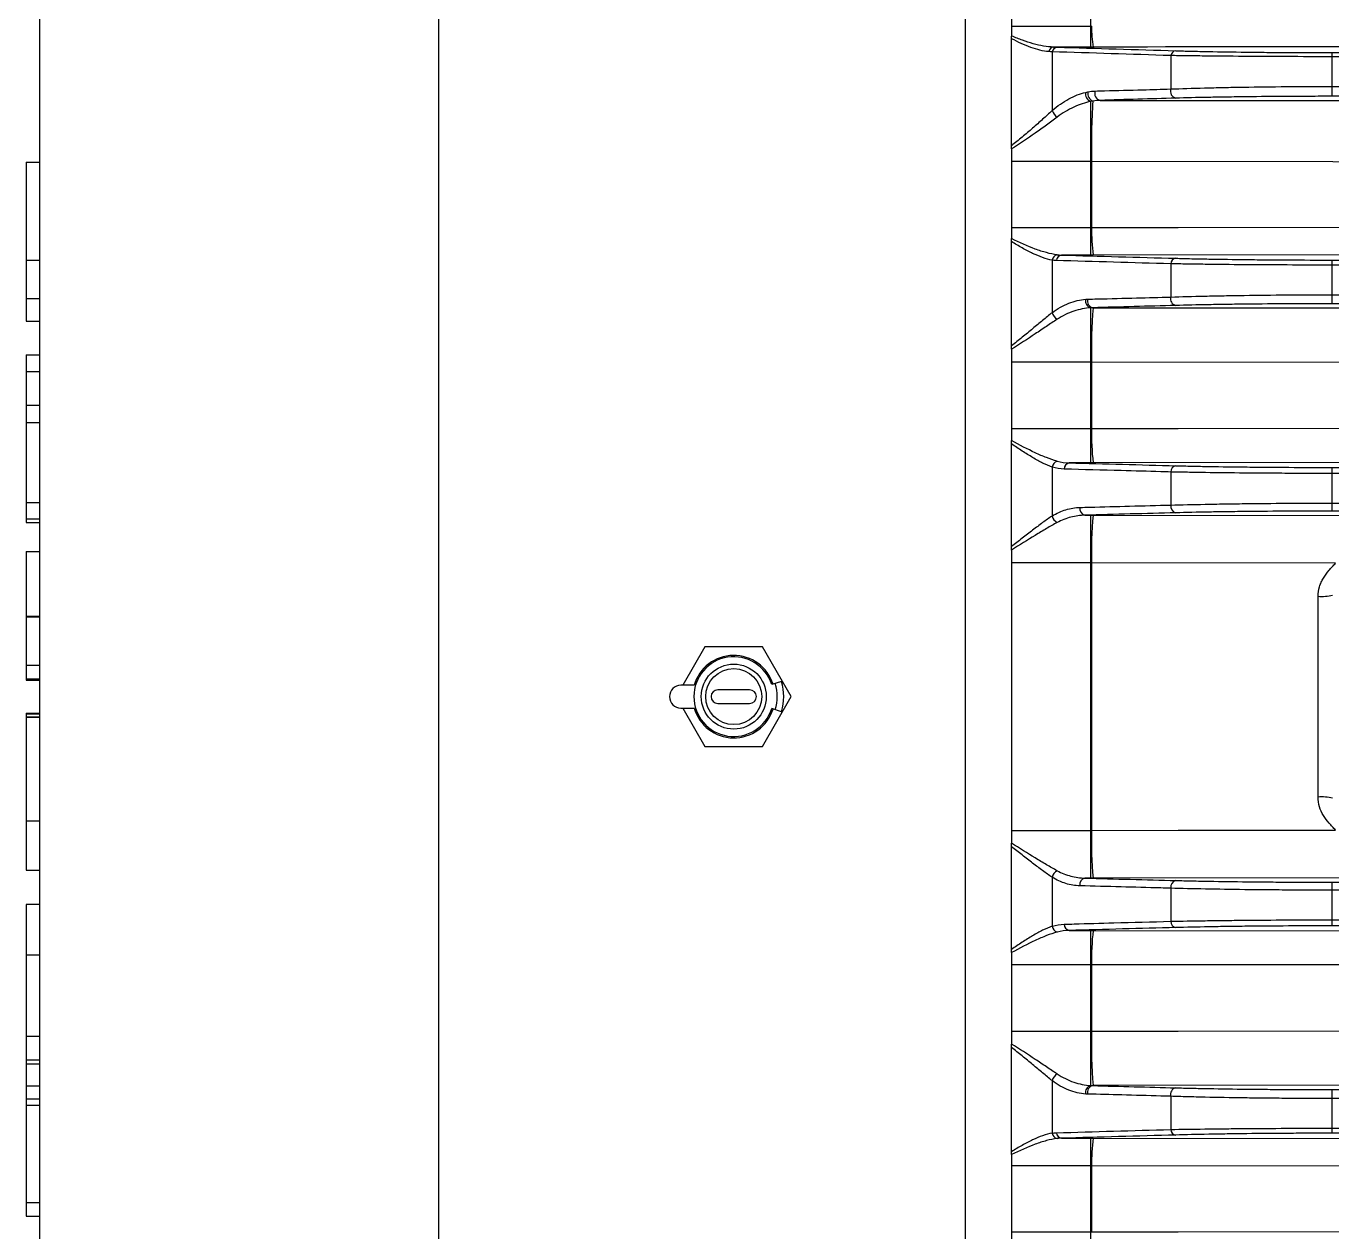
# Paper-space layout '_Top' of a CAD drawing. Header units: inches. Extents: x -10.2 to 13.8, y -10.2 to 6.6.
# Drawn here: x -10.17 to -4.44, y -2.35 to 2.94 of the extents above; entities that cross this region are included whole.
import ezdxf

# ---------------------------------------------------------------- set-up
doc = ezdxf.new("R2010")
doc.units = ezdxf.units.IN
doc.header["$MEASUREMENT"] = 0

psp = doc.layouts.new('_Top')

# ---------------------------------------------------------------- linework, layer by layer
at = {"color": 7, "linetype": 'Continuous', "lineweight": 25}
for p, q in [((-8.36, 6.4497), (-8.36, -6.4497)), ((-6.0475, 6.4497), (-6.0475, -6.4497)), ((-10.11, -4.0293), (-10.11, 4.0293)), ((-5.844, 3.2684), (-5.844, 2.8993)), ((-5.4972, 2.8511), (-5.4972, 3.2296)), ((-5.844, 2.943), (-5.4972, 2.943)), ((-5.844, 2.4181), (-5.844, 2.8878)), ((-5.6663, 2.8303), (-5.6663, 2.5721)), ((-5.4972, 2.8511), (-5.6605, 2.8511)), ((-5.1455, 2.8137), (-5.1455, 2.6671)), ((-4.4384, 2.8266), (-4.4384, 2.6349)), ((-4.4384, 2.8266), (4.4384, 2.8266)), ((4.4384, 2.8088), (-4.4384, 2.8088)), ((-4.4384, 2.6784), (4.4384, 2.6784)), ((-5.4972, 1.9381), (-5.4972, 2.6124)), ((-5.4558, 2.6173), (-0.4122, 2.6123)), ((4.4384, 2.6349), (-4.4384, 2.6349)), ((-5.844, 2.4037), (-5.844, 2.0102)), ((-10.17, 2.3461), (-10.17, 1.6476)), ((-10.17, 2.3461), (-10.11, 2.3461)), ((-5.4972, 2.3492), (-5.844, 2.3492)), ((-5.4928, 2.0595), (-5.4928, 2.3492)), ((-5.844, 2.0594), (-5.4972, 2.0594)), ((-5.844, 1.5394), (-5.844, 1.9972)), ((-10.17, 1.9153), (-10.11, 1.9153)), ((-5.6663, 1.9158), (-5.6663, 1.6853)), ((-5.4972, 1.9381), (-5.6253, 1.9381)), ((-0.4122, 1.9431), (-5.4862, 1.9381)), ((-5.1455, 1.8997), (-5.1455, 1.7541)), ((-4.4384, 1.9163), (-4.4384, 1.7247)), ((-4.4384, 1.9163), (4.4384, 1.9163)), ((4.4384, 1.8942), (-4.4384, 1.8942)), ((-10.17, 1.7472), (-10.11, 1.7472)), ((-4.4384, 1.7639), (4.4384, 1.7639)), ((4.4384, 1.7247), (-4.4384, 1.7247)), ((-5.4972, 1.026), (-5.4972, 1.7068)), ((-5.4862, 1.7071), (-0.4122, 1.7023)), ((-10.17, 1.6476), (-10.11, 1.6476)), ((-10.17, 1.4998), (-10.17, 0.7644)), ((-10.17, 1.4998), (-10.11, 1.4998)), ((-5.844, 1.5246), (-5.844, 1.1237)), ((-5.4972, 1.4683), (-5.844, 1.4683)), ((-5.4928, 1.1768), (-5.4928, 1.4683)), ((-10.17, 1.4273), (-10.11, 1.4273)), ((-10.17, 1.2788), (-10.11, 1.2788)), ((-10.17, 1.2026), (-10.11, 1.2026)), ((-5.844, 1.1768), (-5.4972, 1.1768)), ((-5.844, 0.6585), (-5.844, 1.1097)), ((-5.6663, 1.0075), (-5.6663, 0.7928)), ((-5.4972, 1.026), (-5.591, 1.026)), ((-0.4122, 1.0308), (-5.4862, 1.026)), ((-5.1455, 0.986), (-5.1455, 0.8409)), ((-4.4384, 1.006), (-4.4384, 0.8144)), ((-4.4384, 1.006), (4.4384, 1.006)), ((4.4384, 0.9796), (-4.4384, 0.9796)), ((-10.17, 0.8524), (-10.11, 0.8524)), ((-4.4384, 0.8494), (4.4384, 0.8494)), ((4.4384, 0.8144), (-4.4384, 0.8144)), ((-10.17, 0.7799), (-10.11, 0.7799)), ((-10.17, 0.7644), (-10.11, 0.7644)), ((-5.5227, 0.7965), (-5.4972, 0.7965)), ((-5.4972, -0.7965), (-5.4972, 0.7965)), ((-5.4862, 0.7965), (-0.4122, 0.7918)), ((-10.17, 0.6367), (-10.11, 0.6367)), ((-10.17, 0.6367), (-10.17, 0.0725)), ((-5.844, 0.6436), (-5.844, -0.6436)), ((-5.4972, 0.587), (-5.844, 0.587)), ((-4.4225, 0.5859), (-5.4928, 0.587)), ((-5.4928, -0.587), (-5.4928, 0.587)), ((-4.4992, -0.4407), (-4.4992, 0.4407)), ((-10.17, 0.3529), (-10.11, 0.3529)), ((-10.17, 0.3499), (-10.11, 0.3499)), ((-7.1903, 0.2187), (-7.2877, 0.05)), ((-6.9377, 0.2187), (-7.1903, 0.2187)), ((-6.8114, 0), (-6.9377, 0.2187)), ((-10.17, 0.1386), (-10.11, 0.1386)), ((-10.17, 0.0786), (-10.11, 0.0786)), ((-10.17, 0.0725), (-10.11, 0.0725)), ((-6.8547, 0.066), (-6.8971, 0.0526)), ((-7.238, 0.05), (-7.2959, 0.05)), ((-6.9945, 0.03), (-7.1335, 0.03)), ((-6.9377, -0.2187), (-6.8114, 0)), ((-7.2959, -0.05), (-7.238, -0.05)), ((-7.2877, -0.05), (-7.1903, -0.2187)), ((-7.1335, -0.03), (-6.9945, -0.03)), ((-6.8547, -0.066), (-6.8971, -0.0526)), ((-10.17, -0.0725), (-10.11, -0.0725)), ((-10.17, -0.0725), (-10.17, -0.7616)), ((-10.17, -0.0749), (-10.11, -0.0749)), ((-10.17, -0.0882), (-10.11, -0.0882)), ((-10.17, -0.0906), (-10.11, -0.0906)), ((-7.1903, -0.2187), (-6.9377, -0.2187)), ((-10.17, -0.5457), (-10.11, -0.5457)), ((-5.844, -0.587), (-5.4972, -0.587)), ((-5.844, -1.1097), (-5.844, -0.6585)), ((-10.17, -0.7616), (-10.11, -0.7616)), ((-5.6663, -0.7928), (-5.6663, -1.0075)), ((-5.4972, -0.7965), (-5.5227, -0.7965)), ((-5.1455, -0.8409), (-5.1455, -0.986)), ((-4.4384, -0.8144), (-4.4384, -1.006)), ((-4.4384, -0.8144), (-2.4652, -0.8144)), ((-2.4652, -0.8494), (-4.4384, -0.8494)), ((-10.11, -0.9117), (-10.17, -0.9117)), ((-10.17, -0.9117), (-10.17, -2.2809)), ((-5.591, -1.026), (-5.4972, -1.026)), ((-5.4972, -1.7068), (-5.4972, -1.026)), ((-4.4384, -0.9796), (-2.4703, -0.9796)), ((-2.4703, -1.006), (-4.4384, -1.006)), ((-10.17, -1.1326), (-10.11, -1.1326)), ((-5.844, -1.1237), (-5.844, -1.5246)), ((-5.4972, -1.1768), (-5.844, -1.1768)), ((-5.4928, -1.4683), (-5.4928, -1.1768)), ((-5.844, -1.4683), (-5.4972, -1.4683)), ((-10.17, -1.4908), (-10.11, -1.4908)), ((-5.844, -1.9972), (-5.844, -1.5394)), ((-10.17, -1.5941), (-10.11, -1.5941)), ((-10.17, -1.6112), (-10.11, -1.6112)), ((-10.17, -1.7076), (-10.11, -1.7076)), ((-5.6663, -1.6853), (-5.6663, -1.9158)), ((-0.4122, -1.7023), (-5.4862, -1.7071)), ((-10.17, -1.7653), (-10.11, -1.7653)), ((-5.1455, -1.7541), (-5.1455, -1.8997)), ((-4.4384, -1.7247), (-4.4384, -1.9163)), ((-4.4384, -1.7247), (4.4384, -1.7247)), ((4.4384, -1.7639), (-4.4384, -1.7639)), ((-10.17, -1.7934), (-10.11, -1.7934)), ((-5.6253, -1.9381), (-5.4972, -1.9381)), ((-5.4972, -2.6124), (-5.4972, -1.9381)), ((-5.4862, -1.9381), (-0.4122, -1.9431)), ((-4.4384, -1.8942), (4.4384, -1.8942)), ((4.4384, -1.9163), (-4.4384, -1.9163)), ((-5.844, -2.0102), (-5.844, -2.4037)), ((-5.4972, -2.0594), (-5.844, -2.0594)), ((-5.4928, -2.3492), (-5.4928, -2.0595)), ((-10.17, -2.2202), (-10.11, -2.2202)), ((-10.17, -2.2809), (-10.11, -2.2809)), ((-5.844, -2.3492), (-5.4972, -2.3492))]:
    psp.add_line(p, q, dxfattribs=at)
at = {"color": 7, "linetype": 'Continuous', "lineweight": 25, "flags": 128}
for points in [[(-0.4188, 2.3419), (-0.7985, 2.3425), (-2.3174, 2.3447), (-5.4928, 2.3492)], [(-5.4928, 2.0595), (-5.1131, 2.0597), (-3.5942, 2.0605), (-0.4188, 2.0622)], [(-0.4188, 1.4622), (-0.7985, 1.4626), (-2.3176, 1.4645), (-5.4928, 1.4683)], [(-5.4928, 1.1768), (-5.1131, 1.1771), (-3.594, 1.1781), (-0.4188, 1.1802)], [(-5.4928, -0.587), (-5.1131, -0.5866), (-4.4225, -0.5859)], [(-2.4292, -0.7937), (-3.9489, -0.7951), (-5.4862, -0.7965)], [(-5.4862, -1.026), (-4.0095, -1.0274), (-2.4571, -1.0289)], [(-2.5012, -1.1788), (-2.881, -1.1786), (-4.4, -1.1775), (-5.4928, -1.1768)], [(-5.4928, -1.4683), (-5.1131, -1.4679), (-3.594, -1.466), (-0.4188, -1.4622)], [(-0.4188, -2.0622), (-0.7985, -2.062), (-2.3174, -2.0612), (-5.4928, -2.0595)], [(-5.4928, -2.3492), (-5.1131, -2.3487), (-3.5942, -2.3465), (-0.4188, -2.3419)]]:
    psp.add_lwpolyline(points, dxfattribs=at)
at = {"color": 7, "linetype": 'Continuous', "lineweight": 25}
for radius in [0.1427, 0.1229]:
    psp.add_circle((-7.064, 0), radius, dxfattribs=at)
for centre, radius, start, end in [((-5.0311, 2.9301), 0.4619, 178.3944, 189.85253), ((-5.6571, 2.8268), 0.0245, 97.95168, 169.2924), ((-5.6413, 2.8253), 0.0254, 96.85561, 168.81269), ((-5.1202, 2.8096), 0.0256, 97.46551, 170.77313), ((-5.4835, 2.6459), 0.0362, 169.73786, 247.79228), ((-5.4752, 2.647), 0.035, 167.82218, 249.76951), ((-5.4485, 2.6475), 0.0311, 160.31893, 256.30237), ((-5.1162, 2.657), 0.031, 160.97581, 256.21198), ((-2.9292, 2.4286), 2.5649, 175.84978, 181.77289), ((-5.6095, 2.5929), 0.0605, 200.12013, 234.76825), ((-4.7551, 2.0389), 0.738, 178.4022, 187.85131), ((-5.6381, 1.9116), 0.0285, 102.73107, 171.38922), ((-5.6212, 1.9123), 0.0261, 99.0628, 175.64189), ((-5.1193, 1.8982), 0.0263, 99.43289, 176.73819), ((-5.4887, 1.7369), 0.0313, 166.61758, 254.20832), ((-5.4814, 1.7365), 0.0303, 164.73497, 256.02437), ((-5.1163, 1.7463), 0.0302, 165.17341, 256.03804), ((-5.616, 1.7004), 0.0525, 196.77629, 237.31948), ((-3.6149, 1.5357), 1.8792, 174.76503, 182.05394), ((-4.4514, 1.1471), 1.0419, 178.36511, 186.67155), ((-5.6329, 1.0015), 0.034, 109.80643, 169.88479), ((-5.5859, 0.9994), 0.0271, 100.99782, 181.39411), ((-5.1183, 0.9869), 0.0272, 101.15824, 181.88463), ((-5.5158, 0.825), 0.0293, 169.08099, 256.45523), ((-5.1167, 0.8354), 0.0293, 169.28718, 256.49068), ((-5.6219, 0.804), 0.0458, 194.1509, 240.586), ((-3.8541, 0.64), 1.6396, 174.52255, 181.85123), ((-4.4828, 0.653), 0.213, 265.60416, 282.97959), ((-7.064, 0), 0.175, 17.5, 342.5), ((-7.064, 0), 0.181, 17.5, 163.96389), ((-7.064, 0), 0.191, 342.5, 17.5), ((-7.064, 0), 0.2195, 342.5, 17.5), ((-7.2959, 0), 0.05, 90, 270), ((-7.1335, 0), 0.03, 90, 270), ((-6.9945, 0), 0.03, 270, 90), ((-7.064, 0), 0.181, 196.03611, 342.5), ((-4.4828, -0.653), 0.213, 77.02041, 94.39584), ((-3.8541, -0.64), 1.6396, 178.14877, 185.47745), ((-5.6219, -0.804), 0.0458, 119.414, 165.8491), ((-5.5158, -0.825), 0.0293, 103.54477, 190.91901), ((-5.1167, -0.8354), 0.0293, 103.50932, 190.71282), ((-5.6329, -1.0015), 0.034, 190.11521, 250.19357), ((-5.5859, -0.9994), 0.0271, 178.60589, 259.00218), ((-4.4514, -1.1471), 1.0419, 173.32845, 181.63489), ((-5.1183, -0.9869), 0.0272, 178.11537, 258.84176), ((-3.6149, -1.5357), 1.8792, 177.94606, 185.23497), ((-5.616, -1.7004), 0.0525, 122.68052, 163.22371), ((-5.4887, -1.7369), 0.0313, 105.79168, 193.38242), ((-5.4814, -1.7365), 0.0303, 103.97563, 195.26503), ((-5.1163, -1.7463), 0.0302, 103.96196, 194.82659), ((-5.6381, -1.9116), 0.0285, 188.61078, 257.26893), ((-5.6212, -1.9123), 0.0261, 184.35811, 260.9372), ((-4.7551, -2.0389), 0.738, 172.14869, 181.5978), ((-5.1193, -1.8982), 0.0263, 183.26181, 260.56711)]:
    psp.add_arc(centre, radius, start, end, dxfattribs=at)
for points in [[(-5.4972, 2.943), (-5.4957, 2.943), (-5.4943, 2.943), (-5.4928, 2.943)], [(-5.844, 2.8878), (-5.844, 2.8922), (-5.844, 2.896), (-5.844, 2.8993)], [(-5.6663, 2.8303), (-5.6711, 2.8306), (-5.6761, 2.831), (-5.6812, 2.8313)], [(-5.1455, 2.8137), (-5.3204, 2.8192), (-5.4941, 2.8247), (-5.6663, 2.8303)], [(-5.6605, 2.8511), (-5.655, 2.8509), (-5.6496, 2.8508), (-5.6444, 2.8506)], [(-5.6444, 2.8506), (-5.4722, 2.8454), (-5.2984, 2.8402), (-5.1236, 2.835)], [(-5.4862, 2.8511), (-5.4899, 2.8511), (-5.4935, 2.8511), (-5.4972, 2.8511)], [(-0.4122, 2.8566), (-2.1035, 2.8547), (-3.7948, 2.8529), (-5.4862, 2.8511)], [(-5.5191, 2.6523), (-5.5159, 2.6531), (-5.5126, 2.6538), (-5.5094, 2.6544)], [(-5.5094, 2.6544), (-5.4987, 2.6565), (-5.4881, 2.6577), (-5.4777, 2.658)], [(-5.4873, 2.6142), (-5.4906, 2.6137), (-5.4939, 2.6131), (-5.4972, 2.6124)], [(-5.4558, 2.6173), (-5.4662, 2.6171), (-5.4767, 2.616), (-5.4873, 2.6142)], [(-5.1236, 2.6269), (-5.2346, 2.6237), (-5.3454, 2.6205), (-5.4558, 2.6173)], [(-5.844, 2.4037), (-5.844, 2.4087), (-5.844, 2.4135), (-5.844, 2.4181)], [(-5.4928, 2.3492), (-5.4943, 2.3492), (-5.4957, 2.3492), (-5.4972, 2.3492)], [(-5.844, 1.9972), (-5.844, 2.002), (-5.844, 2.0063), (-5.844, 2.0102)], [(-5.4972, 2.0594), (-5.4957, 2.0594), (-5.4943, 2.0595), (-5.4928, 2.0595)], [(-5.6472, 1.9143), (-5.6537, 1.9145), (-5.66, 1.915), (-5.6663, 1.9158)], [(-5.1455, 1.8997), (-5.3132, 1.9045), (-5.4805, 1.9094), (-5.6472, 1.9143)], [(-5.6444, 1.9394), (-5.6381, 1.9387), (-5.6317, 1.9382), (-5.6253, 1.9381)], [(-5.6253, 1.9381), (-5.4586, 1.9334), (-5.2913, 1.9288), (-5.1236, 1.9241)], [(-5.4862, 1.9381), (-5.4899, 1.9381), (-5.4935, 1.9381), (-5.4972, 1.9381)], [(-5.5191, 1.7441), (-5.5163, 1.7443), (-5.5135, 1.7444), (-5.5106, 1.7445)], [(-5.4887, 1.7071), (-5.4915, 1.707), (-5.4944, 1.7069), (-5.4972, 1.7068)], [(-5.1236, 1.717), (-5.2454, 1.7137), (-5.3671, 1.7104), (-5.4887, 1.7071)], [(-5.4887, 1.7071), (-5.4879, 1.7071), (-5.487, 1.7071), (-5.4862, 1.7071)], [(-5.844, 1.5246), (-5.844, 1.5296), (-5.844, 1.5346), (-5.844, 1.5394)], [(-5.4928, 1.4683), (-5.4943, 1.4683), (-5.4957, 1.4683), (-5.4972, 1.4683)], [(-5.4972, 1.1768), (-5.4957, 1.1768), (-5.4943, 1.1768), (-5.4928, 1.1768)], [(-5.844, 1.1097), (-5.844, 1.1146), (-5.844, 1.1193), (-5.844, 1.1237)], [(-5.6444, 1.0335), (-5.627, 1.0288), (-5.6092, 1.0264), (-5.591, 1.026)], [(-5.613, 0.9988), (-5.6311, 0.9993), (-5.6489, 1.0021), (-5.6663, 1.0075)], [(-5.591, 1.026), (-5.4353, 1.0219), (-5.2795, 1.0177), (-5.1236, 1.0136)], [(-5.4862, 1.026), (-5.4899, 1.026), (-5.4935, 1.026), (-5.4972, 1.026)], [(-5.1236, 0.807), (-5.2566, 0.8035), (-5.3897, 0.8), (-5.5227, 0.7965)], [(-5.4972, 0.7965), (-5.4935, 0.7965), (-5.4899, 0.7965), (-5.4862, 0.7965)], [(-5.844, 0.6436), (-5.844, 0.6485), (-5.844, 0.6535), (-5.844, 0.6585)], [(-5.4928, 0.587), (-5.4943, 0.587), (-5.4957, 0.587), (-5.4972, 0.587)], [(-5.4972, -0.587), (-5.4957, -0.587), (-5.4943, -0.587), (-5.4928, -0.587)], [(-5.844, -0.6585), (-5.844, -0.6535), (-5.844, -0.6485), (-5.844, -0.6436)], [(-5.5227, -0.7965), (-5.3897, -0.8), (-5.2566, -0.8035), (-5.1236, -0.807)], [(-5.4862, -0.7965), (-5.4899, -0.7965), (-5.4935, -0.7965), (-5.4972, -0.7965)], [(-5.6663, -1.0075), (-5.6489, -1.0021), (-5.6311, -0.9993), (-5.613, -0.9988)], [(-5.591, -1.026), (-5.6092, -1.0264), (-5.627, -1.0288), (-5.6444, -1.0335)], [(-5.1236, -1.0136), (-5.2795, -1.0177), (-5.4353, -1.0219), (-5.591, -1.026)], [(-5.4972, -1.026), (-5.4935, -1.026), (-5.4899, -1.026), (-5.4862, -1.026)], [(-5.844, -1.1237), (-5.844, -1.1193), (-5.844, -1.1146), (-5.844, -1.1097)], [(-5.4928, -1.1768), (-5.4943, -1.1768), (-5.4957, -1.1768), (-5.4972, -1.1768)], [(-5.4972, -1.4683), (-5.4957, -1.4683), (-5.4943, -1.4683), (-5.4928, -1.4683)], [(-5.844, -1.5394), (-5.844, -1.5346), (-5.844, -1.5296), (-5.844, -1.5246)], [(-5.4972, -1.7068), (-5.4944, -1.7069), (-5.4915, -1.707), (-5.4887, -1.7071)], [(-5.4887, -1.7071), (-5.3671, -1.7104), (-5.2454, -1.7137), (-5.1236, -1.717)], [(-5.4862, -1.7071), (-5.487, -1.7071), (-5.4879, -1.7071), (-5.4887, -1.7071)], [(-5.5106, -1.7445), (-5.5135, -1.7444), (-5.5163, -1.7443), (-5.5191, -1.7441)], [(-5.6663, -1.9158), (-5.66, -1.915), (-5.6537, -1.9145), (-5.6472, -1.9143)], [(-5.6472, -1.9143), (-5.4805, -1.9094), (-5.3132, -1.9045), (-5.1455, -1.8997)], [(-5.6253, -1.9381), (-5.6317, -1.9382), (-5.6381, -1.9387), (-5.6444, -1.9394)], [(-5.1236, -1.9241), (-5.2913, -1.9288), (-5.4586, -1.9334), (-5.6253, -1.9381)], [(-5.4972, -1.9381), (-5.4935, -1.9381), (-5.4899, -1.9381), (-5.4862, -1.9381)], [(-5.844, -2.0102), (-5.844, -2.0063), (-5.844, -2.002), (-5.844, -1.9972)], [(-5.4928, -2.0595), (-5.4943, -2.0595), (-5.4957, -2.0594), (-5.4972, -2.0594)], [(-5.4972, -2.3492), (-5.4957, -2.3492), (-5.4943, -2.3492), (-5.4928, -2.3492)]]:
    psp.add_open_spline(points, degree=3, dxfattribs=at)
for points, knots in [([(-5.6605, 2.8511), (-5.6748, 2.8514), (-5.6893, 2.853), (-5.719, 2.858), (-5.7342, 2.8615), (-5.7651, 2.87), (-5.7808, 2.8751), (-5.8123, 2.8864), (-5.8281, 2.8926), (-5.844, 2.8993)], [0, 0, 0, 0, 0.25, 0.25, 0.5, 0.5, 0.75, 0.75, 1, 1, 1, 1]), ([(-5.6812, 2.8313), (-5.7064, 2.833), (-5.7328, 2.8397), (-5.7738, 2.8546), (-5.7878, 2.8604), (-5.8158, 2.8732), (-5.8299, 2.8802), (-5.844, 2.8878)], [0, 0, 0, 0, 0.5, 0.5, 0.75, 0.75, 1, 1, 1, 1]), ([(-4.4384, 2.8088), (-4.5058, 2.8088), (-4.572, 2.8089), (-4.6694, 2.8092), (-4.7015, 2.8094), (-4.7492, 2.8096), (-4.765, 2.8097), (-4.7961, 2.8099), (-4.8114, 2.81), (-4.8868, 2.8106), (-4.9438, 2.8111), (-5.0242, 2.812), (-5.0502, 2.8123), (-5.0996, 2.813), (-5.1231, 2.8134), (-5.1455, 2.8137)], [0, 0, 0, 0, 0.25, 0.25, 0.375, 0.375, 0.4375, 0.4375, 0.5, 0.5, 0.75, 0.75, 0.875, 0.875, 1, 1, 1, 1]), ([(-5.1236, 2.835), (-5.1019, 2.8343), (-5.0792, 2.8337), (-5.0315, 2.8326), (-5.0065, 2.832), (-4.9286, 2.8305), (-4.8734, 2.8296), (-4.7856, 2.8285), (-4.7555, 2.8282), (-4.6937, 2.8276), (-4.6625, 2.8274), (-4.5681, 2.8268), (-4.5039, 2.8266), (-4.4384, 2.8266)], [0, 0, 0, 0, 0.125, 0.125, 0.25, 0.25, 0.5, 0.5, 0.625, 0.625, 0.75, 0.75, 1, 1, 1, 1]), ([(-5.6663, 2.5721), (-5.6545, 2.5825), (-5.6424, 2.592), (-5.6179, 2.6092), (-5.6055, 2.6168), (-5.5685, 2.6369), (-5.5438, 2.6466), (-5.5191, 2.6523)], [0, 0, 0, 0, 0.25, 0.25, 0.5, 0.5, 1, 1, 1, 1]), ([(-5.4777, 2.658), (-5.4639, 2.6584), (-5.45, 2.6588), (-5.4361, 2.6592), (-5.3805, 2.6607), (-5.3248, 2.6622), (-5.269, 2.6637), (-5.2279, 2.6648), (-5.1867, 2.666), (-5.1455, 2.6671)], [0, 0, 0, 0, 0.0015748, 0.0015748, 0.0015748, 0.00787401, 0.00787401, 0.00787401, 0.0125202, 0.0125202, 0.0125202, 0.0125202]), ([(-5.1455, 2.6671), (-5.1001, 2.6689), (-5.0507, 2.6704), (-4.9706, 2.6725), (-4.9429, 2.6732), (-4.8997, 2.6741), (-4.885, 2.6744), (-4.8554, 2.6749), (-4.8404, 2.6752), (-4.7649, 2.6764), (-4.7023, 2.6772), (-4.6051, 2.6779), (-4.572, 2.6781), (-4.5054, 2.6784), (-4.4719, 2.6784), (-4.4384, 2.6784)], [0, 0, 0, 0, 0.25, 0.25, 0.375, 0.375, 0.4375, 0.4375, 0.5, 0.5, 0.75, 0.75, 0.875, 0.875, 1, 1, 1, 1]), ([(-5.4972, 2.6124), (-5.5219, 2.6074), (-5.5465, 2.5991), (-5.5835, 2.5819), (-5.5959, 2.5754), (-5.6204, 2.5606), (-5.6325, 2.5525), (-5.6444, 2.5435)], [0, 0, 0, 0, 0.5, 0.5, 0.75, 0.75, 1, 1, 1, 1]), ([(-4.4384, 2.6349), (-4.4709, 2.6349), (-4.5033, 2.6349), (-4.5678, 2.6347), (-4.5999, 2.6346), (-4.6942, 2.634), (-4.7549, 2.6335), (-4.8281, 2.6326), (-4.8426, 2.6324), (-4.8714, 2.632), (-4.8856, 2.6318), (-4.9274, 2.6312), (-4.9543, 2.6307), (-5.0319, 2.6292), (-5.0797, 2.6281), (-5.1236, 2.6269)], [0, 0, 0, 0, 0.125, 0.125, 0.25, 0.25, 0.5, 0.5, 0.5625, 0.5625, 0.625, 0.625, 0.75, 0.75, 1, 1, 1, 1]), ([(-5.6663, 2.5721), (-5.6798, 2.5597), (-5.6936, 2.547), (-5.7222, 2.5213), (-5.7369, 2.5082), (-5.767, 2.4819), (-5.7823, 2.4688), (-5.813, 2.4432), (-5.8284, 2.4305), (-5.844, 2.4181)], [0, 0, 0, 0, 0.25, 0.25, 0.5, 0.5, 0.75, 0.75, 1, 1, 1, 1]), ([(-5.6444, 2.5435), (-5.6595, 2.532), (-5.6752, 2.5202), (-5.7074, 2.4966), (-5.7239, 2.4847), (-5.7747, 2.4489), (-5.8091, 2.4258), (-5.844, 2.4037)], [0, 0, 0, 0, 0.25, 0.25, 0.5, 0.5, 1, 1, 1, 1]), ([(-5.6444, 1.9394), (-5.6595, 1.9411), (-5.6752, 1.9444), (-5.7074, 1.953), (-5.7239, 1.9584), (-5.7747, 1.9772), (-5.8091, 1.9928), (-5.844, 2.0102)], [0, 0, 0, 0, 0.25, 0.25, 0.5, 0.5, 1, 1, 1, 1]), ([(-5.6663, 1.9158), (-5.6798, 1.9182), (-5.6936, 1.9221), (-5.7222, 1.9322), (-5.7369, 1.9384), (-5.767, 1.9528), (-5.7823, 1.9608), (-5.813, 1.9781), (-5.8284, 1.9874), (-5.844, 1.9972)], [0, 0, 0, 0, 0.25, 0.25, 0.5, 0.5, 0.75, 0.75, 1, 1, 1, 1]), ([(-4.4384, 1.8942), (-4.505, 1.8942), (-4.5704, 1.8943), (-4.6669, 1.8947), (-4.6987, 1.8948), (-4.7461, 1.8951), (-4.7618, 1.8952), (-4.7929, 1.8954), (-4.8082, 1.8955), (-4.8837, 1.8961), (-4.9409, 1.8967), (-5.0219, 1.8977), (-5.0482, 1.8981), (-5.0985, 1.8989), (-5.1226, 1.8993), (-5.1455, 1.8997)], [0, 0, 0, 0, 0.25, 0.25, 0.375, 0.375, 0.4375, 0.4375, 0.5, 0.5, 0.75, 0.75, 0.875, 0.875, 1, 1, 1, 1]), ([(-5.1236, 1.9241), (-5.1014, 1.9235), (-5.0781, 1.9229), (-5.0295, 1.9218), (-5.004, 1.9213), (-4.9255, 1.9199), (-4.8701, 1.919), (-4.7969, 1.9182), (-4.7821, 1.918), (-4.752, 1.9177), (-4.7367, 1.9176), (-4.6908, 1.9172), (-4.6599, 1.917), (-4.5664, 1.9165), (-4.503, 1.9163), (-4.4384, 1.9163)], [0, 0, 0, 0, 0.125, 0.125, 0.25, 0.25, 0.5, 0.5, 0.5625, 0.5625, 0.625, 0.625, 0.75, 0.75, 1, 1, 1, 1]), ([(-5.6663, 1.6853), (-5.6545, 1.6943), (-5.6424, 1.7022), (-5.6179, 1.7161), (-5.6055, 1.722), (-5.5685, 1.7366), (-5.5438, 1.7424), (-5.5191, 1.7441)], [0, 0, 0, 0, 0.25, 0.25, 0.5, 0.5, 1, 1, 1, 1]), ([(-5.5106, 1.7445), (-5.4963, 1.7449), (-5.482, 1.7453), (-5.4676, 1.7456), (-5.4102, 1.7471), (-5.3528, 1.7486), (-5.2954, 1.7501), (-5.2455, 1.7515), (-5.1955, 1.7528), (-5.1455, 1.7541)], [0, 0, 0, 0, 0.0015748, 0.0015748, 0.0015748, 0.007874, 0.007874, 0.007874, 0.01335208, 0.01335208, 0.01335208, 0.01335208]), ([(-5.1455, 1.7541), (-5.0993, 1.7556), (-5.0493, 1.757), (-4.9685, 1.7588), (-4.9406, 1.7594), (-4.8829, 1.7605), (-4.853, 1.7609), (-4.7623, 1.7622), (-4.6999, 1.7628), (-4.6035, 1.7635), (-4.5707, 1.7636), (-4.5047, 1.7639), (-4.4716, 1.7639), (-4.4384, 1.7639)], [0, 0, 0, 0, 0.25, 0.25, 0.375, 0.375, 0.5, 0.5, 0.75, 0.75, 0.875, 0.875, 1, 1, 1, 1]), ([(-4.4384, 1.7247), (-4.4706, 1.7247), (-4.5026, 1.7246), (-4.5666, 1.7245), (-4.5983, 1.7243), (-4.6918, 1.7238), (-4.7523, 1.7233), (-4.8402, 1.7223), (-4.8692, 1.722), (-4.9251, 1.7212), (-4.9521, 1.7207), (-5.0304, 1.7193), (-5.0788, 1.7182), (-5.1236, 1.717)], [0, 0, 0, 0, 0.125, 0.125, 0.25, 0.25, 0.5, 0.5, 0.625, 0.625, 0.75, 0.75, 1, 1, 1, 1]), ([(-5.6663, 1.6853), (-5.6798, 1.6745), (-5.6936, 1.6631), (-5.7222, 1.6396), (-5.7369, 1.6273), (-5.767, 1.6024), (-5.7823, 1.5897), (-5.813, 1.5645), (-5.8284, 1.552), (-5.844, 1.5394)], [0, 0, 0, 0, 0.25, 0.25, 0.5, 0.5, 0.75, 0.75, 1, 1, 1, 1]), ([(-5.4972, 1.7068), (-5.5219, 1.7053), (-5.5465, 1.7003), (-5.5835, 1.6878), (-5.5959, 1.6827), (-5.6204, 1.6708), (-5.6325, 1.664), (-5.6444, 1.6562)], [0, 0, 0, 0, 0.5, 0.5, 0.75, 0.75, 1, 1, 1, 1]), ([(-5.6444, 1.6562), (-5.6595, 1.6463), (-5.6752, 1.6359), (-5.7074, 1.6144), (-5.7239, 1.6033), (-5.7747, 1.5695), (-5.8091, 1.5469), (-5.844, 1.5246)], [0, 0, 0, 0, 0.25, 0.25, 0.5, 0.5, 1, 1, 1, 1]), ([(-5.6444, 1.0335), (-5.6595, 1.0375), (-5.6752, 1.0428), (-5.7074, 1.0553), (-5.7239, 1.0625), (-5.7747, 1.0861), (-5.8091, 1.1042), (-5.844, 1.1237)], [0, 0, 0, 0, 0.25, 0.25, 0.5, 0.5, 1, 1, 1, 1]), ([(-5.6663, 1.0075), (-5.6798, 1.0122), (-5.6936, 1.0183), (-5.7222, 1.0325), (-5.7369, 1.0406), (-5.767, 1.0584), (-5.7823, 1.068), (-5.813, 1.0882), (-5.8284, 1.0987), (-5.844, 1.1097)], [0, 0, 0, 0, 0.25, 0.25, 0.5, 0.5, 0.75, 0.75, 1, 1, 1, 1]), ([(-5.1455, 0.986), (-5.16, 0.9864), (-5.1745, 0.9868), (-5.189, 0.9872), (-5.2469, 0.9888), (-5.3049, 0.9903), (-5.3628, 0.9919), (-5.4462, 0.9942), (-5.5296, 0.9965), (-5.613, 0.9988)], [0, 0, 0, 0, 0.0015748, 0.0015748, 0.0015748, 0.007874, 0.007874, 0.007874, 0.01694689, 0.01694689, 0.01694689, 0.01694689]), ([(-4.4384, 0.9796), (-4.5046, 0.9796), (-4.5696, 0.9798), (-4.6656, 0.9802), (-4.6973, 0.9804), (-4.7601, 0.9808), (-4.7913, 0.981), (-4.882, 0.9818), (-4.9394, 0.9825), (-5.0207, 0.9837), (-5.0471, 0.9841), (-5.0979, 0.985), (-5.1223, 0.9855), (-5.1455, 0.986)], [0, 0, 0, 0, 0.25, 0.25, 0.375, 0.375, 0.5, 0.5, 0.75, 0.75, 0.875, 0.875, 1, 1, 1, 1]), ([(-5.1236, 1.0136), (-5.1011, 1.013), (-5.0775, 1.0124), (-5.0283, 1.0113), (-5.0028, 1.0108), (-4.9239, 1.0094), (-4.8684, 1.0086), (-4.7805, 1.0077), (-4.7502, 1.0074), (-4.6893, 1.0069), (-4.6586, 1.0067), (-4.5656, 1.0062), (-4.5025, 1.006), (-4.4384, 1.006)], [0, 0, 0, 0, 0.125, 0.125, 0.25, 0.25, 0.5, 0.5, 0.625, 0.625, 0.75, 0.75, 1, 1, 1, 1]), ([(-5.6663, 0.7928), (-5.6565, 0.799), (-5.6465, 0.8043), (-5.6263, 0.8135), (-5.6162, 0.8173), (-5.5858, 0.8266), (-5.5653, 0.83), (-5.5446, 0.8305)], [0, 0, 0, 0, 0.25, 0.25, 0.5, 0.5, 1, 1, 1, 1]), ([(-5.5446, 0.8305), (-5.53, 0.8309), (-5.5155, 0.8313), (-5.5009, 0.8317), (-5.4426, 0.8332), (-5.3844, 0.8347), (-5.3261, 0.8362), (-5.2659, 0.8378), (-5.2057, 0.8393), (-5.1455, 0.8409)], [0, 0, 0, 0, 0.0015748, 0.0015748, 0.0015748, 0.007874, 0.007874, 0.007874, 0.01438061, 0.01438061, 0.01438061, 0.01438061]), ([(-5.1455, 0.8409), (-5.0989, 0.8422), (-5.0485, 0.8434), (-4.9674, 0.845), (-4.9395, 0.8455), (-4.8817, 0.8464), (-4.8518, 0.8468), (-4.761, 0.8479), (-4.6988, 0.8485), (-4.5707, 0.8492), (-4.5044, 0.8494), (-4.4384, 0.8494)], [0, 0, 0, 0, 0.25, 0.25, 0.375, 0.375, 0.5, 0.5, 0.75, 0.75, 1, 1, 1, 1]), ([(-4.4384, 0.8144), (-4.4704, 0.8144), (-4.5023, 0.8144), (-4.566, 0.8142), (-4.5975, 0.8141), (-4.6906, 0.8136), (-4.751, 0.8131), (-4.8389, 0.8122), (-4.8679, 0.8118), (-4.9239, 0.811), (-4.951, 0.8106), (-5.0296, 0.8092), (-5.0784, 0.8082), (-5.1236, 0.807)], [0, 0, 0, 0, 0.125, 0.125, 0.25, 0.25, 0.5, 0.5, 0.625, 0.625, 0.75, 0.75, 1, 1, 1, 1]), ([(-5.6663, 0.7928), (-5.6798, 0.7839), (-5.6936, 0.7741), (-5.7222, 0.7532), (-5.7369, 0.7421), (-5.767, 0.719), (-5.7823, 0.707), (-5.813, 0.683), (-5.8284, 0.6708), (-5.844, 0.6585)], [0, 0, 0, 0, 0.25, 0.25, 0.5, 0.5, 0.75, 0.75, 1, 1, 1, 1]), ([(-5.6444, 0.7641), (-5.6595, 0.756), (-5.6752, 0.7471), (-5.7074, 0.7282), (-5.7239, 0.7182), (-5.7747, 0.6871), (-5.8091, 0.6654), (-5.844, 0.6436)], [0, 0, 0, 0, 0.25, 0.25, 0.5, 0.5, 1, 1, 1, 1]), ([(-5.5227, 0.7965), (-5.5433, 0.796), (-5.5638, 0.7931), (-5.5942, 0.7851), (-5.6043, 0.7818), (-5.6245, 0.774), (-5.6345, 0.7694), (-5.6444, 0.7641)], [0, 0, 0, 0, 0.5, 0.5, 0.75, 0.75, 1, 1, 1, 1]), ([(-4.4992, 0.4407), (-4.4992, 0.4549), (-4.497, 0.4687), (-4.4909, 0.4889), (-4.4883, 0.4956), (-4.4826, 0.5084), (-4.4793, 0.5146), (-4.4685, 0.5325), (-4.46, 0.5438), (-4.4463, 0.5599), (-4.4415, 0.5651), (-4.432, 0.5754), (-4.4271, 0.5806), (-4.4225, 0.5859)], [0, 0, 0, 0, 0.25, 0.25, 0.375, 0.375, 0.5, 0.5, 0.75, 0.75, 0.875, 0.875, 1, 1, 1, 1]), ([(-4.4225, -0.5859), (-4.4271, -0.5806), (-4.4319, -0.5755), (-4.4413, -0.5653), (-4.446, -0.5601), (-4.4596, -0.5443), (-4.468, -0.5333), (-4.4824, -0.5096), (-4.4884, -0.4968), (-4.4969, -0.4693), (-4.4992, -0.4551), (-4.4992, -0.4407)], [0, 0, 0, 0, 0.125, 0.125, 0.25, 0.25, 0.5, 0.5, 0.75, 0.75, 1, 1, 1, 1]), ([(-5.6444, -0.7641), (-5.6595, -0.756), (-5.6752, -0.7471), (-5.7074, -0.7282), (-5.7239, -0.7182), (-5.7747, -0.6871), (-5.8091, -0.6654), (-5.844, -0.6436)], [0, 0, 0, 0, 0.25, 0.25, 0.5, 0.5, 1, 1, 1, 1]), ([(-5.6663, -0.7928), (-5.6798, -0.7839), (-5.6936, -0.7741), (-5.7222, -0.7532), (-5.7369, -0.7421), (-5.767, -0.719), (-5.7823, -0.707), (-5.813, -0.683), (-5.8284, -0.6708), (-5.844, -0.6585)], [0, 0, 0, 0, 0.25, 0.25, 0.5, 0.5, 0.75, 0.75, 1, 1, 1, 1]), ([(-5.5446, -0.8305), (-5.5653, -0.83), (-5.586, -0.8265), (-5.6267, -0.814), (-5.6467, -0.8051), (-5.6663, -0.7928)], [0, 0, 0, 0, 0.5, 0.5, 1, 1, 1, 1]), ([(-5.6444, -0.7641), (-5.6247, -0.7747), (-5.6046, -0.7824), (-5.564, -0.793), (-5.5433, -0.796), (-5.5227, -0.7965)], [0, 0, 0, 0, 0.5, 0.5, 1, 1, 1, 1]), ([(-5.1455, -0.8409), (-5.1601, -0.8405), (-5.1746, -0.8401), (-5.1892, -0.8397), (-5.2475, -0.8382), (-5.3058, -0.8367), (-5.364, -0.8352), (-5.4242, -0.8336), (-5.4844, -0.8321), (-5.5446, -0.8305)], [0, 0, 0, 0, 0.0015748, 0.0015748, 0.0015748, 0.007874, 0.007874, 0.007874, 0.01438061, 0.01438061, 0.01438061, 0.01438061]), ([(-4.4384, -0.8494), (-4.5044, -0.8494), (-4.5694, -0.8492), (-4.6652, -0.8487), (-4.6969, -0.8484), (-4.7597, -0.8479), (-4.7909, -0.8476), (-4.8816, -0.8465), (-4.939, -0.8456), (-5.0475, -0.8435), (-5.0989, -0.8422), (-5.1455, -0.8409)], [0, 0, 0, 0, 0.25, 0.25, 0.375, 0.375, 0.5, 0.5, 0.75, 0.75, 1, 1, 1, 1]), ([(-5.1236, -0.807), (-5.101, -0.8076), (-5.0774, -0.8081), (-5.028, -0.8092), (-5.0024, -0.8097), (-4.9235, -0.8111), (-4.8679, -0.8119), (-4.78, -0.8128), (-4.7498, -0.8131), (-4.6889, -0.8136), (-4.6582, -0.8138), (-4.5653, -0.8143), (-4.5024, -0.8144), (-4.4384, -0.8144)], [0, 0, 0, 0, 0.125, 0.125, 0.25, 0.25, 0.5, 0.5, 0.625, 0.625, 0.75, 0.75, 1, 1, 1, 1]), ([(-5.6663, -1.0075), (-5.6798, -1.0122), (-5.6936, -1.0183), (-5.7222, -1.0325), (-5.7369, -1.0406), (-5.767, -1.0584), (-5.7823, -1.068), (-5.813, -1.0882), (-5.8284, -1.0987), (-5.844, -1.1097)], [0, 0, 0, 0, 0.25, 0.25, 0.5, 0.5, 0.75, 0.75, 1, 1, 1, 1]), ([(-5.613, -0.9988), (-5.5985, -0.9984), (-5.584, -0.998), (-5.5695, -0.9976), (-5.5117, -0.996), (-5.4538, -0.9944), (-5.3958, -0.9928), (-5.3124, -0.9905), (-5.229, -0.9883), (-5.1455, -0.986)], [0, 0, 0, 0, 0.0015748, 0.0015748, 0.0015748, 0.007874, 0.007874, 0.007874, 0.01694689, 0.01694689, 0.01694689, 0.01694689]), ([(-5.1455, -0.986), (-5.0991, -0.985), (-5.0488, -0.9841), (-4.9679, -0.9829), (-4.9399, -0.9826), (-4.8822, -0.9819), (-4.8523, -0.9816), (-4.7615, -0.9807), (-4.6992, -0.9803), (-4.5709, -0.9798), (-4.5046, -0.9796), (-4.4384, -0.9796)], [0, 0, 0, 0, 0.25, 0.25, 0.375, 0.375, 0.5, 0.5, 0.75, 0.75, 1, 1, 1, 1]), ([(-4.4384, -1.006), (-4.4705, -1.006), (-4.5024, -1.0061), (-4.5662, -1.0062), (-4.5978, -1.0064), (-4.6911, -1.0069), (-4.7515, -1.0073), (-4.8394, -1.0083), (-4.8684, -1.0087), (-4.9244, -1.0095), (-4.9515, -1.0099), (-5.0299, -1.0113), (-5.0786, -1.0124), (-5.1236, -1.0136)], [0, 0, 0, 0, 0.125, 0.125, 0.25, 0.25, 0.5, 0.5, 0.625, 0.625, 0.75, 0.75, 1, 1, 1, 1]), ([(-5.6444, -1.0335), (-5.6595, -1.0375), (-5.6752, -1.0428), (-5.7074, -1.0553), (-5.7239, -1.0625), (-5.7747, -1.0861), (-5.8091, -1.1042), (-5.844, -1.1237)], [0, 0, 0, 0, 0.25, 0.25, 0.5, 0.5, 1, 1, 1, 1]), ([(-5.6444, -1.6562), (-5.6595, -1.6463), (-5.6752, -1.6359), (-5.7074, -1.6144), (-5.7239, -1.6033), (-5.7747, -1.5695), (-5.8091, -1.5469), (-5.844, -1.5246)], [0, 0, 0, 0, 0.25, 0.25, 0.5, 0.5, 1, 1, 1, 1]), ([(-5.6663, -1.6853), (-5.6798, -1.6745), (-5.6936, -1.6631), (-5.7222, -1.6396), (-5.7369, -1.6273), (-5.767, -1.6024), (-5.7823, -1.5897), (-5.813, -1.5645), (-5.8284, -1.552), (-5.844, -1.5394)], [0, 0, 0, 0, 0.25, 0.25, 0.5, 0.5, 0.75, 0.75, 1, 1, 1, 1]), ([(-5.6444, -1.6562), (-5.6206, -1.6718), (-5.5963, -1.6834), (-5.5593, -1.696), (-5.5468, -1.6994), (-5.5219, -1.7044), (-5.5095, -1.706), (-5.4972, -1.7068)], [0, 0, 0, 0, 0.5, 0.5, 0.75, 0.75, 1, 1, 1, 1]), ([(-5.5191, -1.7441), (-5.5314, -1.7433), (-5.5439, -1.7414), (-5.5688, -1.7355), (-5.5813, -1.7316), (-5.6184, -1.7168), (-5.6426, -1.7033), (-5.6663, -1.6853)], [0, 0, 0, 0, 0.25, 0.25, 0.5, 0.5, 1, 1, 1, 1]), ([(-5.1236, -1.717), (-5.1012, -1.7176), (-5.0778, -1.7182), (-5.0288, -1.7193), (-5.0033, -1.7198), (-4.9246, -1.7212), (-4.8691, -1.722), (-4.7959, -1.7228), (-4.781, -1.723), (-4.7509, -1.7233), (-4.7357, -1.7234), (-4.6899, -1.7238), (-4.6591, -1.724), (-4.5659, -1.7245), (-4.5027, -1.7247), (-4.4384, -1.7247)], [0, 0, 0, 0, 0.125, 0.125, 0.25, 0.25, 0.5, 0.5, 0.5625, 0.5625, 0.625, 0.625, 0.75, 0.75, 1, 1, 1, 1]), ([(-5.1455, -1.7541), (-5.1599, -1.7537), (-5.1742, -1.7533), (-5.1886, -1.7529), (-5.2461, -1.7514), (-5.3035, -1.7499), (-5.3609, -1.7484), (-5.4109, -1.7471), (-5.4608, -1.7458), (-5.5106, -1.7445)], [0, 0, 0, 0, 0.0015748, 0.0015748, 0.0015748, 0.007874, 0.007874, 0.007874, 0.01335208, 0.01335208, 0.01335208, 0.01335208]), ([(-4.4384, -1.7639), (-4.5047, -1.7639), (-4.5699, -1.7637), (-4.6661, -1.7631), (-4.6979, -1.7628), (-4.7451, -1.7623), (-4.7608, -1.7621), (-4.7918, -1.7618), (-4.8072, -1.7616), (-4.8827, -1.7605), (-4.94, -1.7595), (-5.0212, -1.7577), (-5.0476, -1.757), (-5.0982, -1.7556), (-5.1224, -1.7549), (-5.1455, -1.7541)], [0, 0, 0, 0, 0.25, 0.25, 0.375, 0.375, 0.4375, 0.4375, 0.5, 0.5, 0.75, 0.75, 0.875, 0.875, 1, 1, 1, 1]), ([(-5.6663, -1.9158), (-5.6798, -1.9182), (-5.6936, -1.9221), (-5.7222, -1.9322), (-5.7369, -1.9384), (-5.767, -1.9528), (-5.7823, -1.9608), (-5.813, -1.9781), (-5.8284, -1.9874), (-5.844, -1.9972)], [0, 0, 0, 0, 0.25, 0.25, 0.5, 0.5, 0.75, 0.75, 1, 1, 1, 1]), ([(-5.6444, -1.9394), (-5.6595, -1.9411), (-5.6752, -1.9444), (-5.7074, -1.953), (-5.7239, -1.9584), (-5.7747, -1.9772), (-5.8091, -1.9928), (-5.844, -2.0102)], [0, 0, 0, 0, 0.25, 0.25, 0.5, 0.5, 1, 1, 1, 1]), ([(-5.1455, -1.8997), (-5.0997, -1.8989), (-5.0499, -1.8981), (-4.9694, -1.8971), (-4.9416, -1.8968), (-4.8984, -1.8963), (-4.8836, -1.8962), (-4.8539, -1.8959), (-4.839, -1.8958), (-4.7634, -1.8952), (-4.7009, -1.8948), (-4.6041, -1.8944), (-4.5712, -1.8943), (-4.505, -1.8942), (-4.4717, -1.8942), (-4.4384, -1.8942)], [0, 0, 0, 0, 0.25, 0.25, 0.375, 0.375, 0.4375, 0.4375, 0.5, 0.5, 0.75, 0.75, 0.875, 0.875, 1, 1, 1, 1]), ([(-4.4384, -1.9163), (-4.4707, -1.9163), (-4.5029, -1.9163), (-4.5671, -1.9165), (-4.599, -1.9167), (-4.6928, -1.9172), (-4.7534, -1.9177), (-4.8266, -1.9185), (-4.8411, -1.9187), (-4.8699, -1.9191), (-4.8842, -1.9193), (-4.9261, -1.9199), (-4.953, -1.9204), (-5.031, -1.9218), (-5.0792, -1.9229), (-5.1236, -1.9241)], [0, 0, 0, 0, 0.125, 0.125, 0.25, 0.25, 0.5, 0.5, 0.5625, 0.5625, 0.625, 0.625, 0.75, 0.75, 1, 1, 1, 1])]:
    psp.add_open_spline(points, degree=3, knots=knots, dxfattribs=at)

doc.saveas('drawing.dxf')
